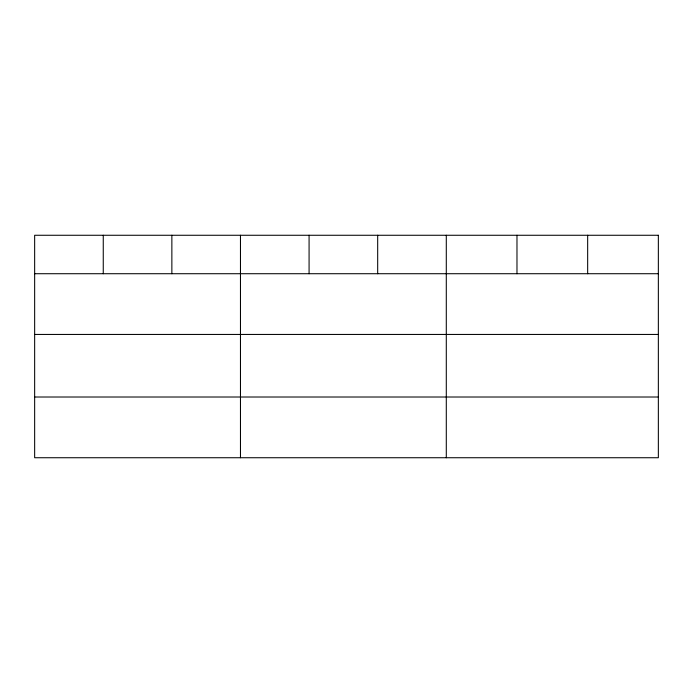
<?xml version="1.0" encoding="UTF-8"?>
<svg xmlns="http://www.w3.org/2000/svg" width="693" height="693" viewBox="0 0 693 693"><rect width="100%" height="100%" fill="white"/><g stroke="black" fill="none" stroke-linecap="round" stroke-linejoin="round"><path stroke-width="1.04" d="M34.65 273.718L658.35 273.718M34.65 334.442L658.35 334.442M34.65 397.011L658.35 397.011M587.664 235.265L587.664 273.718M516.978 235.265L516.978 273.718M446.292 235.265L446.292 457.735M377.685 235.265L377.685 273.718M309.078 235.265L309.078 273.718M240.471 235.265L240.471 457.735M171.864 235.265L171.864 273.718M103.257 235.265L103.257 273.718M658.35 235.265L34.65 235.265L34.65 457.735L658.35 457.735L658.35 235.265"/></g></svg>
